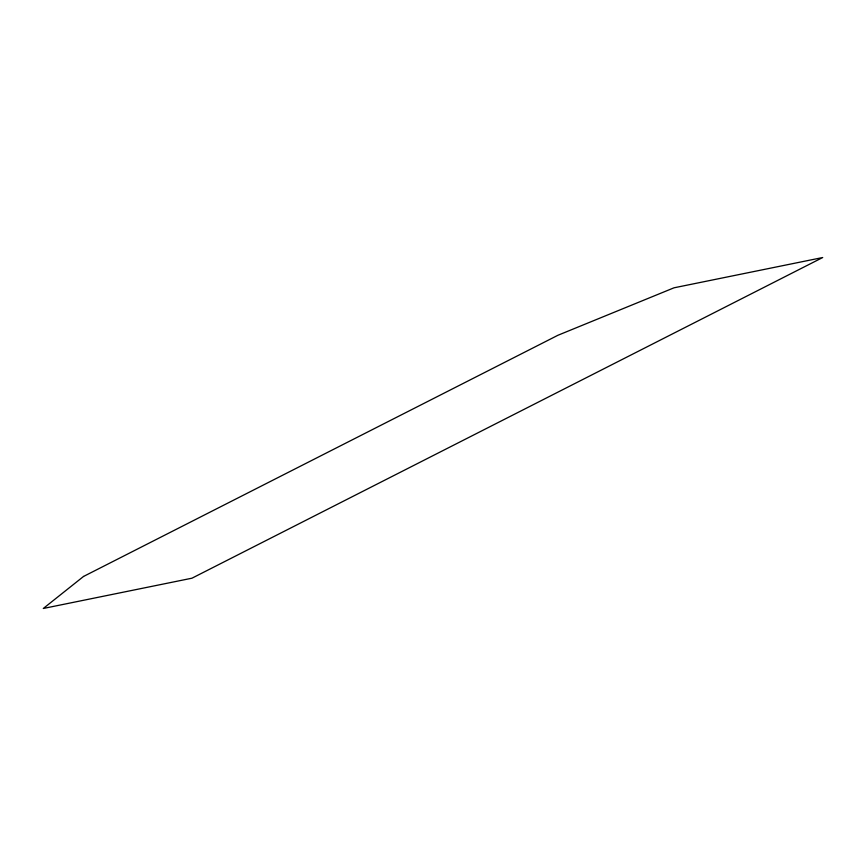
<?xml version="1.0" encoding="UTF-8"?>
<svg xmlns="http://www.w3.org/2000/svg" width="866" height="866" viewBox="0 0 866 866"><rect width="100%" height="100%" fill="white"/><g stroke="black" fill="none" stroke-linecap="round" stroke-linejoin="round"><path stroke-width="1.3" d="M83.537 576.453L43.3 608.473L191.971 578.196L822.7 257.527L674.029 287.804L557.899 335.283L83.537 576.453"/></g></svg>
